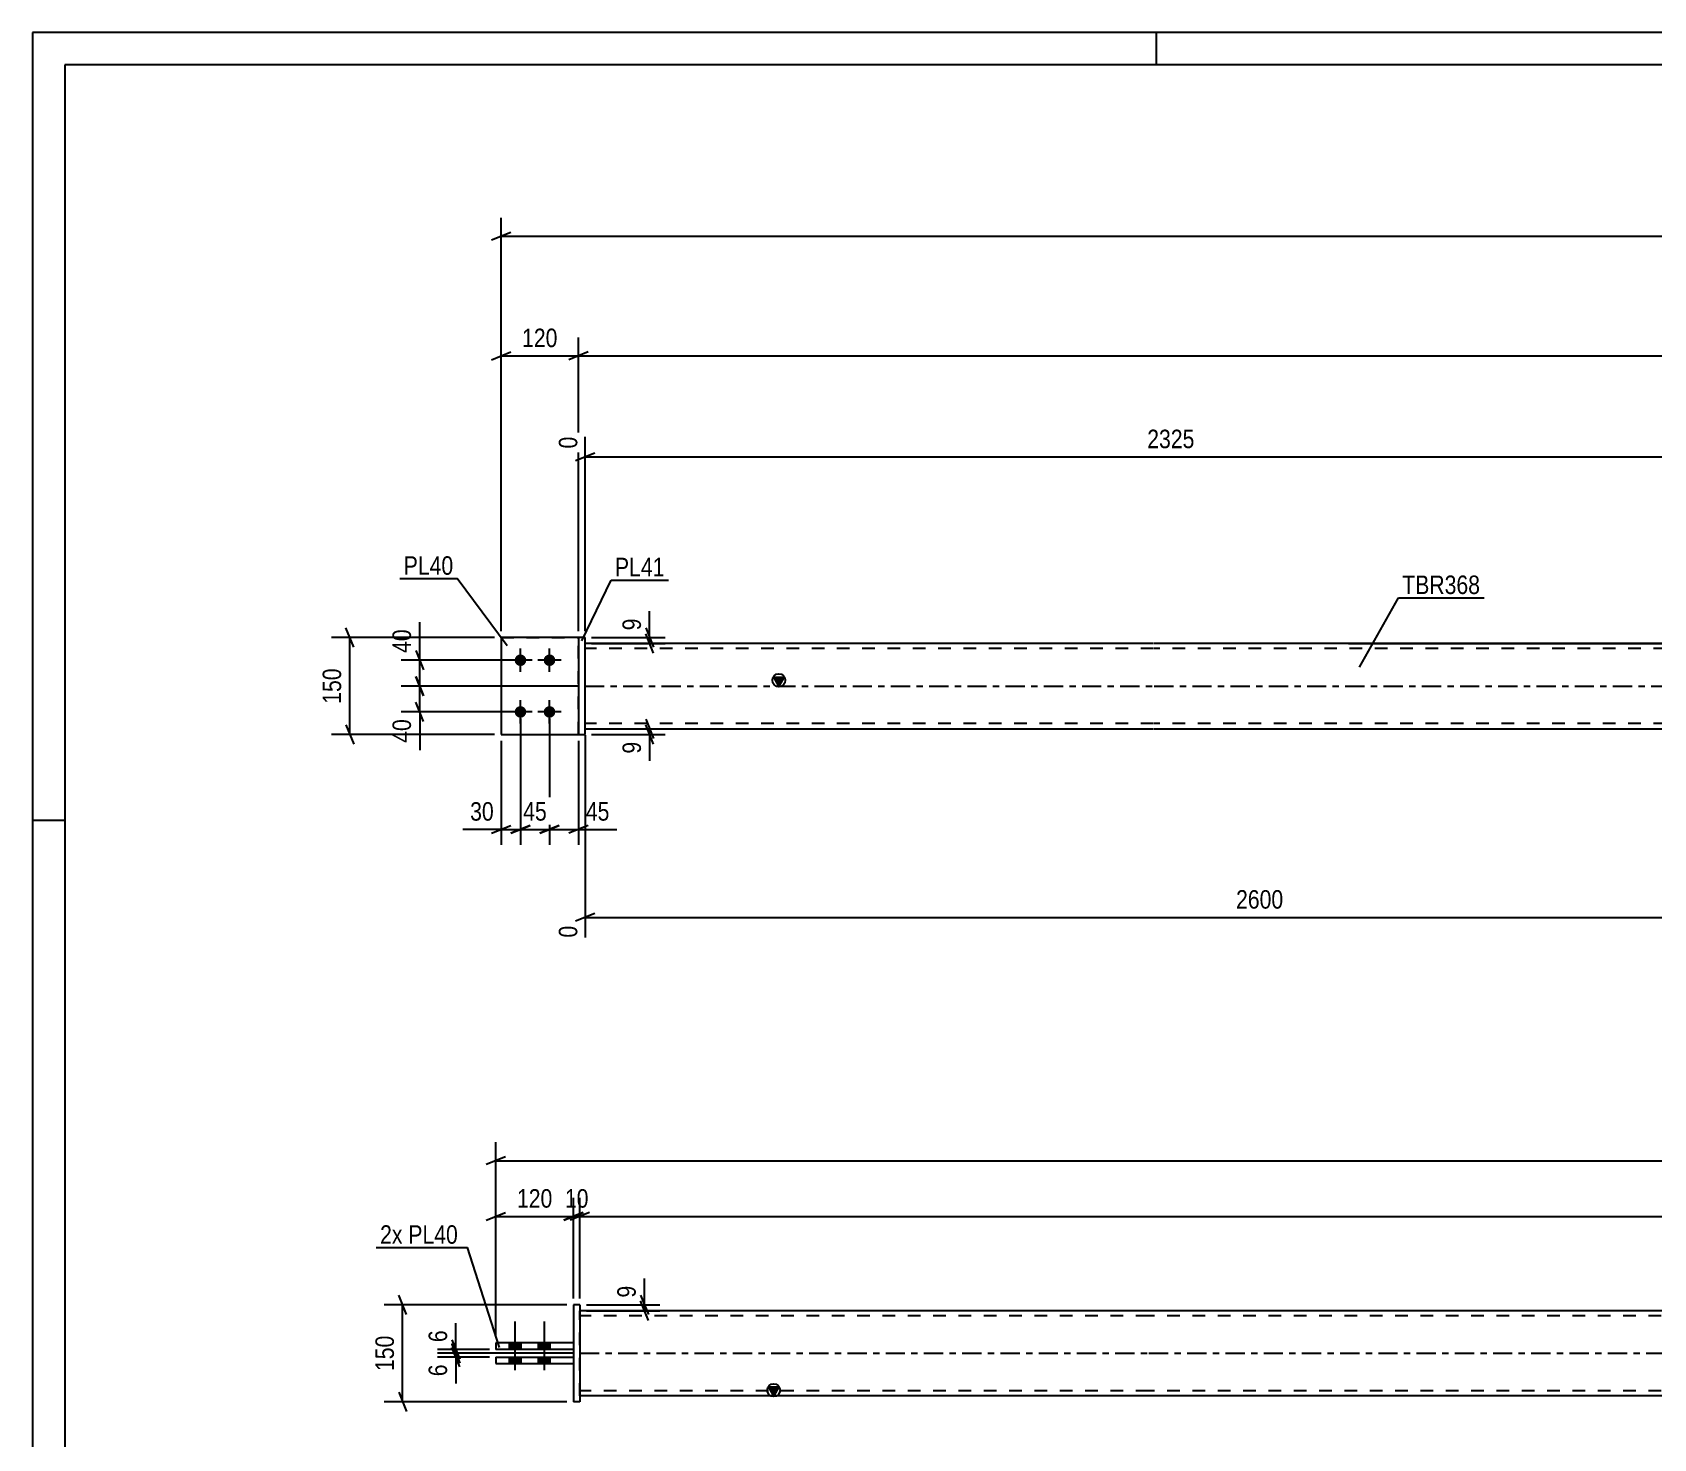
# Model space of a CAD drawing. Header units: millimetres. Extents: x 0 to 594, y 0 to 420.
# Drawn here: x 0 to 251, y 202.3 to 420 of the extents above; entities that cross this region are included whole.
import ezdxf

# ---------------------------------------------------------------- set-up
doc = ezdxf.new("R2010")
doc.units = ezdxf.units.MM
doc.linetypes.add('DXK_LINE_DOT2', pattern=[3.9198, 1.9599, -1.9599])
doc.linetypes.add('DXK_LINE_DOT3', pattern=[5.9187, 2.979, -0.9799, 0.9799, -0.9799])
doc.styles.add('Arial Narrow', font='ARIALN.TTF', dxfattribs={"height": 0.2})

# ---------------------------------------------------------------- blocks, each defined once
blk = doc.blocks.new('Unknown-580570263-1163')
at = {"color": 5, "linetype": 'Continuous'}
for p, q in [((594, 420), (0, 420)), ((0, 420), (0, 0)), ((174, 415), (174, 420)), ((589, 415), (5, 415)), ((5, 415), (5, 5)), ((5, 298), (0, 298))]:
    blk.add_line(p, q, dxfattribs=at)
blk = doc.blocks.new('Part-580570263-2012 - 1977')
at = {"color": 2, "linetype": 'Continuous'}
for p, q in [((84.75, 223.02), (83.75, 223.02)), ((83.75, 223.02), (83.75, 208.02)), ((84.75, 223.02), (84.75, 208.02)), ((84.75, 208.02), (83.75, 208.02))]:
    blk.add_line(p, q, dxfattribs=at)
blk = doc.blocks.new('Part-580570263-2004 - 1977')
at = {"color": 2, "linetype": 'Continuous'}
for p, q in [((71.75, 214.92), (71.75, 213.92)), ((71.75, 214.92), (83.75, 214.92)), ((71.75, 213.92), (83.75, 213.92)), ((83.75, 214.92), (83.75, 213.92))]:
    blk.add_line(p, q, dxfattribs=at)
blk = doc.blocks.new('Part-580570263-1988 - 1977')
at = {"linetype": 'Continuous'}
blk.add_hatch(color=2, dxfattribs=at).paths.add_polyline_path([(114.75, 208.92), (113.95, 210.32), (115.55, 210.32)])
at = {"color": 2, "linetype": 'Continuous'}
for p, q in [((172.75, 222.12), (84.75, 222.12)), ((514.75, 222.12), (172.85, 222.12)), ((172.75, 208.92), (84.75, 208.92)), ((114.75, 208.92), (113.95, 210.32)), ((113.95, 210.32), (115.55, 210.32)), ((115.55, 210.32), (114.75, 208.92)), ((514.75, 208.92), (172.85, 208.92))]:
    blk.add_line(p, q, dxfattribs=at)
at = {"color": 7, "linetype": 'DXK_LINE_DOT2'}
for p, q in [((84.75, 208.92), (84.75, 222.12)), ((172.75, 221.32), (84.75, 221.32)), ((514.75, 221.32), (172.85, 221.32)), ((172.75, 209.72), (84.75, 209.72)), ((514.75, 209.72), (172.85, 209.72))]:
    blk.add_line(p, q, dxfattribs=at)
at = {"color": 7, "linetype": 'DXK_LINE_DOT3'}
for p, q in [((84.75, 215.52), (172.75, 215.52)), ((172.85, 215.52), (514.75, 215.52))]:
    blk.add_line(p, q, dxfattribs=at)
at = {"color": 2, "linetype": 'Continuous'}
blk.add_circle((114.75, 209.82), 1, dxfattribs=at)
blk = doc.blocks.new('Bolt-580570263-2017 - 1977')
at = {"linetype": 'Continuous'}
for points in [[(73.85, 216.12), (75.65, 216.12), (75.65, 217.12), (73.85, 217.12)], [(73.85, 216.12), (75.65, 216.12), (75.65, 217.12), (73.85, 217.12)], [(78.35, 216.12), (80.15, 216.12), (80.15, 217.12), (78.35, 217.12)], [(78.35, 216.12), (80.15, 216.12), (80.15, 217.12), (78.35, 217.12)], [(73.85, 213.92), (75.65, 213.92), (75.65, 214.92), (73.85, 214.92)], [(73.85, 213.92), (75.65, 213.92), (75.65, 214.92), (73.85, 214.92)], [(78.35, 213.92), (80.15, 213.92), (80.15, 214.92), (78.35, 214.92)], [(78.35, 213.92), (80.15, 213.92), (80.15, 214.92), (78.35, 214.92)]]:
    blk.add_hatch(color=1, dxfattribs=at).paths.add_polyline_path(points)
at = {"color": 1, "linetype": 'Continuous'}
for p, q in [((74.75, 212.92), (74.75, 220.42)), ((74.75, 212.92), (74.75, 220.42)), ((79.25, 212.92), (79.25, 220.42)), ((79.25, 212.92), (79.25, 220.42)), ((73.85, 216.12), (73.85, 217.12)), ((73.85, 216.12), (73.85, 217.12)), ((75.65, 216.12), (75.65, 217.12)), ((75.65, 216.12), (75.65, 217.12)), ((78.35, 216.12), (78.35, 217.12)), ((78.35, 216.12), (78.35, 217.12)), ((80.15, 216.12), (80.15, 217.12)), ((80.15, 216.12), (80.15, 217.12)), ((73.85, 213.92), (73.85, 214.92)), ((73.85, 213.92), (73.85, 214.92)), ((75.65, 213.92), (75.65, 214.92)), ((75.65, 213.92), (75.65, 214.92)), ((78.35, 213.92), (78.35, 214.92)), ((78.35, 213.92), (78.35, 214.92)), ((80.15, 213.92), (80.15, 214.92)), ((80.15, 213.92), (80.15, 214.92))]:
    blk.add_line(p, q, dxfattribs=at)
blk = doc.blocks.new('Part-580570263-2009 - 1977')
at = {"color": 2, "linetype": 'Continuous'}
for p, q in [((71.75, 217.12), (71.75, 216.12)), ((83.75, 217.12), (71.75, 217.12)), ((83.75, 216.12), (71.75, 216.12)), ((83.75, 217.12), (83.75, 216.12))]:
    blk.add_line(p, q, dxfattribs=at)
blk = doc.blocks.new('Part-580570263-1485 - 1403')
at = {"color": 2, "linetype": 'Continuous'}
for p, q in [((72.55, 326.31), (72.55, 311.31)), ((84.55, 326.31), (72.55, 326.31)), ((72.55, 311.31), (84.55, 311.31))]:
    blk.add_line(p, q, dxfattribs=at)
at = {"color": 7, "linetype": 'DXK_LINE_DOT2'}
blk.add_line((84.55, 311.31), (84.55, 326.31), dxfattribs=at)
blk = doc.blocks.new('Part-580570263-1470 - 1403')
at = {"color": 7, "linetype": 'DXK_LINE_DOT2'}
for p, q in [((72.55, 326.31), (72.55, 311.31)), ((72.55, 326.31), (84.55, 326.31)), ((84.55, 326.31), (84.55, 311.31)), ((72.55, 311.31), (84.55, 311.31))]:
    blk.add_line(p, q, dxfattribs=at)
blk = doc.blocks.new('Part-580570263-1438 - 1403')
at = {"linetype": 'Continuous'}
blk.add_hatch(color=2, dxfattribs=at).paths.add_polyline_path([(115.55, 318.81), (114.75, 320.21), (116.35, 320.21)])
at = {"color": 2, "linetype": 'Continuous'}
for p, q in [((173.55, 325.41), (85.55, 325.41)), ((515.54, 325.41), (173.65, 325.41)), ((115.55, 318.81), (114.75, 320.21)), ((114.75, 320.21), (116.35, 320.21)), ((116.35, 320.21), (115.55, 318.81)), ((85.55, 312.21), (173.55, 312.21)), ((173.65, 312.21), (515.54, 312.21))]:
    blk.add_line(p, q, dxfattribs=at)
at = {"color": 7, "linetype": 'DXK_LINE_DOT2'}
for p, q in [((85.55, 312.21), (85.55, 325.41)), ((173.55, 324.61), (85.55, 324.61)), ((515.54, 324.61), (173.65, 324.61)), ((173.55, 313.01), (85.55, 313.01)), ((515.54, 313.01), (173.65, 313.01))]:
    blk.add_line(p, q, dxfattribs=at)
at = {"color": 7, "linetype": 'DXK_LINE_DOT3'}
for p, q in [((85.55, 318.81), (173.55, 318.81)), ((173.65, 318.81), (515.54, 318.81))]:
    blk.add_line(p, q, dxfattribs=at)
at = {"color": 2, "linetype": 'Continuous'}
blk.add_circle((115.55, 319.71), 1, dxfattribs=at)
blk = doc.blocks.new('Part-580570263-1500 - 1403')
at = {"color": 2, "linetype": 'Continuous'}
for p, q in [((85.55, 326.31), (84.55, 326.31)), ((84.55, 326.31), (84.55, 311.31)), ((85.55, 311.31), (85.55, 326.31)), ((84.55, 311.31), (85.55, 311.31))]:
    blk.add_line(p, q, dxfattribs=at)
blk = doc.blocks.new('Bolt-580570263-1517 - 1403')
at = {"linetype": 'Continuous'}
for points in [[(75.55, 321.91, -1), (75.55, 323.71, -1)], [(80.05, 321.91, -1), (80.05, 323.71, -1)], [(75.55, 313.91, -1), (75.55, 315.71, -1)], [(80.05, 313.91, -1), (80.05, 315.71, -1)]]:
    blk.add_hatch(color=1, dxfattribs=at).paths.add_polyline_path(points)
at = {"color": 1, "linetype": 'Continuous'}
for p, q in [((75.55, 321.01), (75.55, 324.61)), ((80.05, 321.01), (80.05, 324.61)), ((77.35, 322.81), (73.75, 322.81)), ((81.85, 322.81), (78.25, 322.81)), ((75.55, 313.01), (75.55, 316.61)), ((80.05, 313.01), (80.05, 316.61)), ((77.35, 314.81), (73.75, 314.81)), ((81.85, 314.81), (78.25, 314.81))]:
    blk.add_line(p, q, dxfattribs=at)
blk = doc.blocks.new('StraightDimension-580570263-2078 - 1977')
at = {"color": 7, "linetype": 'Continuous'}
for p, q in [((70.75, 216.12), (62.69, 216.12)), ((64.94, 217.62), (66.14, 214.62)), ((66.14, 214.02), (64.94, 217.02)), ((65.54, 215.52), (65.54, 216.12)), ((83.75, 215.52), (62.69, 215.52))]:
    blk.add_line(p, q, dxfattribs=at)
at = {"color": 0}
blk.add_wipeout([(64.79, 219.67), (60.59, 219.67), (60.59, 216.65), (64.79, 216.65)], dxfattribs=at)
at = {"color": 7, "linetype": 'Continuous'}
blk.add_line((65.54, 216.12), (65.54, 220.2), dxfattribs=at)
blk.add_line((65.54, 216.12), (65.54, 220.2), dxfattribs=at)
at = {"color": 3, "style": 'Arial Narrow'}
blk.add_text('6', height=2.86, rotation=90.0002, dxfattribs=at).set_placement((64.19, 217.25))
blk = doc.blocks.new('StraightDimension-580570263-5770 - 1977')
at = {"color": 7, "linetype": 'Continuous'}
for p, q in [((83.75, 224.02), (83.75, 239.57)), ((84.75, 224.02), (84.75, 239.57)), ((82.25, 236.12), (85.25, 237.32)), ((86.25, 237.32), (83.25, 236.12)), ((83.75, 236.72), (84.75, 236.72))]:
    blk.add_line(p, q, dxfattribs=at)
at = {"color": 0}
blk.add_wipeout([(86.68, 237.47), (86.68, 241.67), (81.83, 241.67), (81.83, 237.47)], dxfattribs=at)
at = {"color": 3, "style": 'Arial Narrow'}
blk.add_text('10', height=2.863, dxfattribs=at).set_placement((82.43, 238.07))
blk = doc.blocks.new('StraightDimension-580570263-2031 - 1977')
at = {"color": 7, "linetype": 'Continuous'}
for p, q in [((57.91, 221.52), (56.71, 224.52)), ((82.75, 223.02), (54.46, 223.02)), ((57.31, 208.02), (57.31, 223.02)), ((56.71, 209.52), (57.91, 206.52)), ((82.75, 208.02), (54.46, 208.02))]:
    blk.add_line(p, q, dxfattribs=at)
at = {"color": 0}
blk.add_wipeout([(56.56, 218.86), (52.36, 218.86), (52.36, 212.18), (56.56, 212.18)], dxfattribs=at)
at = {"color": 3, "style": 'Arial Narrow'}
blk.add_text('150', height=2.863, rotation=90.0002, dxfattribs=at).set_placement((55.96, 212.78))
blk = doc.blocks.new('StraightDimension-580570263-2091 - 1977')
at = {"color": 7, "linetype": 'Continuous'}
for p, q in [((64.94, 217.02), (66.14, 214.02)), ((66.14, 213.42), (64.94, 216.42)), ((83.75, 215.52), (62.69, 215.52)), ((70.75, 214.92), (62.69, 214.92)), ((65.54, 214.92), (65.54, 215.52))]:
    blk.add_line(p, q, dxfattribs=at)
at = {"color": 0}
blk.add_wipeout([(64.79, 214.4), (60.59, 214.4), (60.59, 211.37), (64.79, 211.37)], dxfattribs=at)
at = {"color": 7, "linetype": 'Continuous'}
blk.add_line((65.54, 214.92), (65.54, 210.84), dxfattribs=at)
blk.add_line((65.54, 214.92), (65.54, 210.84), dxfattribs=at)
at = {"color": 3, "style": 'Arial Narrow'}
blk.add_text('6', height=2.86, rotation=90.0002, dxfattribs=at).set_placement((64.19, 211.97))
blk = doc.blocks.new('StraightDimension-580570263-2161 - 1977')
at = {"color": 7, "linetype": 'Continuous'}
for p, q in [((94.15, 224.52), (95.35, 221.52)), ((95.35, 220.62), (94.15, 223.62)), ((85.75, 223.02), (97.15, 223.02)), ((85.75, 222.12), (97.15, 222.12)), ((94.75, 222.12), (94.75, 223.02))]:
    blk.add_line(p, q, dxfattribs=at)
at = {"color": 0}
blk.add_wipeout([(94, 226.57), (89.8, 226.57), (89.8, 223.55), (94, 223.55)], dxfattribs=at)
at = {"color": 7, "linetype": 'Continuous'}
blk.add_line((94.75, 223.02), (94.75, 227.1), dxfattribs=at)
blk.add_line((94.75, 223.02), (94.75, 227.1), dxfattribs=at)
at = {"color": 3, "style": 'Arial Narrow'}
blk.add_text('9', height=2.86, rotation=90.0002, dxfattribs=at).set_placement((93.4, 224.15))
blk = doc.blocks.new('StraightDimension-580570263-2170 - 1977')
at = {"color": 7, "linetype": 'Continuous'}
for p, q in [((71.75, 218.12), (71.75, 248.19)), ((73.25, 245.94), (70.25, 244.74)), ((71.75, 245.34), (527.75, 245.34))]:
    blk.add_line(p, q, dxfattribs=at)
blk = doc.blocks.new('StraightDimension-580570263-5769 - 1977')
at = {"color": 7, "linetype": 'Continuous'}
for p, q in [((84.75, 224.02), (84.75, 239.57)), ((86.25, 237.32), (83.25, 236.12)), ((84.75, 236.72), (514.75, 236.72))]:
    blk.add_line(p, q, dxfattribs=at)
blk = doc.blocks.new('StraightDimension-580570263-5771 - 1977')
at = {"color": 7, "linetype": 'Continuous'}
for p, q in [((71.75, 218.12), (71.75, 239.57)), ((83.75, 224.02), (83.75, 239.57)), ((70.25, 236.12), (73.25, 237.32)), ((71.75, 236.72), (83.75, 236.72)), ((85.25, 237.32), (82.25, 236.12))]:
    blk.add_line(p, q, dxfattribs=at)
at = {"color": 0}
blk.add_wipeout([(81.1, 237.47), (81.1, 241.67), (74.41, 241.67), (74.41, 237.47)], dxfattribs=at)
at = {"color": 3, "style": 'Arial Narrow'}
blk.add_text('120', height=2.863, dxfattribs=at).set_placement((75.01, 238.07))
blk = doc.blocks.new('StraightDimension-580570263-1724 - 1403')
at = {"color": 7, "linetype": 'Continuous'}
for p, q in [((265.93, 334.2), (256.09, 334.2)), ((258.34, 335.7), (259.54, 332.7)), ((258.94, 325.41), (258.94, 334.2)), ((259.54, 323.91), (258.34, 326.91)), ((203.76, 325.41), (261.34, 325.41))]:
    blk.add_line(p, q, dxfattribs=at)
at = {"color": 0}
blk.add_wipeout([(258.19, 332.24), (253.99, 332.24), (253.99, 327.38), (258.19, 327.38)], dxfattribs=at)
at = {"color": 3, "style": 'Arial Narrow'}
blk.add_text('88', height=2.863, rotation=90.0002, dxfattribs=at).set_placement((257.59, 327.98))
blk = doc.blocks.new('StraightDimension-580570263-1651 - 1403')
at = {"color": 7, "linetype": 'Continuous'}
for p, q in [((74.05, 389.05), (71.05, 387.85)), ((72.55, 327.31), (72.55, 391.3)), ((72.55, 388.45), (528.54, 388.45))]:
    blk.add_line(p, q, dxfattribs=at)
blk = doc.blocks.new('StraightDimension-580570263-1947 - 1403')
at = {"color": 7, "linetype": 'Continuous'}
for p, q in [((84.55, 318.81), (57.1, 318.81)), ((59.35, 320.31), (60.55, 317.31)), ((59.95, 314.81), (59.95, 318.81)), ((60.55, 313.31), (59.35, 316.31)), ((74.55, 314.81), (57.1, 314.81))]:
    blk.add_line(p, q, dxfattribs=at)
at = {"color": 0}
blk.add_wipeout([(59.2, 314.29), (55, 314.29), (55, 309.43), (59.2, 309.43)], dxfattribs=at)
at = {"color": 7, "linetype": 'Continuous'}
blk.add_line((59.95, 314.81), (59.95, 308.91), dxfattribs=at)
blk.add_line((59.95, 314.81), (59.95, 308.91), dxfattribs=at)
at = {"color": 3, "style": 'Arial Narrow'}
blk.add_text('40', height=2.863, rotation=90.0002, dxfattribs=at).set_placement((58.6, 310.03))
blk = doc.blocks.new('StraightDimension-580570263-1934 - 1403')
at = {"color": 7, "linetype": 'Continuous'}
for p, q in [((59.35, 324.31), (60.55, 321.31)), ((74.55, 322.81), (57.1, 322.81)), ((59.95, 318.81), (59.95, 322.81)), ((84.55, 318.81), (57.1, 318.81)), ((60.55, 317.31), (59.35, 320.31))]:
    blk.add_line(p, q, dxfattribs=at)
at = {"color": 0}
blk.add_wipeout([(59.2, 328.2), (55, 328.2), (55, 323.34), (59.2, 323.34)], dxfattribs=at)
at = {"color": 7, "linetype": 'Continuous'}
blk.add_line((59.95, 322.81), (59.95, 328.72), dxfattribs=at)
blk.add_line((59.95, 322.81), (59.95, 328.72), dxfattribs=at)
at = {"color": 3, "style": 'Arial Narrow'}
blk.add_text('40', height=2.863, rotation=90.0002, dxfattribs=at).set_placement((58.6, 323.94))
blk = doc.blocks.new('StraightDimension-580570263-1526 - 1403')
at = {"color": 7, "linetype": 'Continuous'}
for p, q in [((71.55, 326.31), (46.29, 326.31)), ((49.74, 324.81), (48.54, 327.81)), ((49.14, 311.31), (49.14, 326.31)), ((71.55, 311.31), (46.29, 311.31)), ((48.54, 312.81), (49.74, 309.81))]:
    blk.add_line(p, q, dxfattribs=at)
at = {"color": 0}
blk.add_wipeout([(48.39, 322.16), (44.19, 322.16), (44.19, 315.47), (48.39, 315.47)], dxfattribs=at)
at = {"color": 3, "style": 'Arial Narrow'}
blk.add_text('150', height=2.863, rotation=90.0002, dxfattribs=at).set_placement((47.79, 316.07))
blk = doc.blocks.new('StraightDimension-580570263-1565 - 1403')
at = {"color": 7, "linetype": 'Continuous'}
for p, q in [((86.55, 326.31), (97.95, 326.31)), ((94.95, 327.81), (96.15, 324.81)), ((96.15, 323.91), (94.95, 326.91)), ((95.55, 325.41), (95.55, 326.31)), ((86.55, 325.41), (97.95, 325.41))]:
    blk.add_line(p, q, dxfattribs=at)
at = {"color": 0}
blk.add_wipeout([(94.8, 329.87), (90.6, 329.87), (90.6, 326.84), (94.8, 326.84)], dxfattribs=at)
at = {"color": 7, "linetype": 'Continuous'}
blk.add_line((95.55, 326.31), (95.55, 330.39), dxfattribs=at)
blk.add_line((95.55, 326.31), (95.55, 330.39), dxfattribs=at)
at = {"color": 3, "style": 'Arial Narrow'}
blk.add_text('9', height=2.86, rotation=90.0002, dxfattribs=at).set_placement((94.2, 327.44))
blk = doc.blocks.new('StraightDimension-580570263-1827 - 1403')
at = {"color": 7, "linetype": 'Continuous'}
for p, q in [((80.05, 313.81), (80.05, 294.23)), ((84.55, 310.31), (84.55, 294.23)), ((78.55, 296.03), (81.55, 297.23)), ((80.05, 296.63), (84.55, 296.63)), ((86.05, 297.23), (83.05, 296.03))]:
    blk.add_line(p, q, dxfattribs=at)
at = {"color": 0}
blk.add_wipeout([(89.93, 297.38), (89.93, 301.58), (85.07, 301.58), (85.07, 297.38)], dxfattribs=at)
at = {"color": 7, "linetype": 'Continuous'}
blk.add_line((84.55, 296.63), (90.45, 296.63), dxfattribs=at)
blk.add_line((84.55, 296.63), (90.45, 296.63), dxfattribs=at)
at = {"color": 3, "style": 'Arial Narrow'}
blk.add_text('45', height=2.863, dxfattribs=at).set_placement((85.67, 297.98))
blk = doc.blocks.new('StraightDimension-580570263-1572 - 1403')
at = {"color": 7, "linetype": 'Continuous'}
for p, q in [((94.95, 313.71), (96.15, 310.71)), ((86.55, 312.21), (97.95, 312.21)), ((86.55, 311.31), (97.95, 311.31)), ((96.15, 309.81), (94.95, 312.81)), ((95.55, 311.31), (95.55, 312.21))]:
    blk.add_line(p, q, dxfattribs=at)
at = {"color": 0}
blk.add_wipeout([(94.8, 310.79), (90.6, 310.79), (90.6, 307.76), (94.8, 307.76)], dxfattribs=at)
at = {"color": 7, "linetype": 'Continuous'}
blk.add_line((95.55, 311.31), (95.55, 307.24), dxfattribs=at)
blk.add_line((95.55, 311.31), (95.55, 307.24), dxfattribs=at)
at = {"color": 3, "style": 'Arial Narrow'}
blk.add_text('9', height=2.86, rotation=90.0002, dxfattribs=at).set_placement((94.2, 308.36))
blk = doc.blocks.new('StraightDimension-580570263-5661 - 1403')
at = {"color": 7, "linetype": 'Continuous'}
for p, q in [((84.55, 327.31), (84.55, 372.78)), ((86.05, 370.53), (83.05, 369.33)), ((84.55, 369.93), (516.54, 369.93))]:
    blk.add_line(p, q, dxfattribs=at)
blk = doc.blocks.new('StraightDimension-580570263-5662 - 1403')
at = {"color": 7, "linetype": 'Continuous'}
for p, q in [((72.55, 327.31), (72.55, 372.78)), ((84.55, 327.31), (84.55, 372.78)), ((71.05, 369.33), (74.05, 370.53)), ((72.55, 369.93), (84.55, 369.93)), ((86.05, 370.53), (83.05, 369.33))]:
    blk.add_line(p, q, dxfattribs=at)
at = {"color": 0}
blk.add_wipeout([(81.89, 370.68), (81.89, 374.88), (75.2, 374.88), (75.2, 370.68)], dxfattribs=at)
at = {"color": 3, "style": 'Arial Narrow'}
blk.add_text('120', height=2.863, dxfattribs=at).set_placement((75.8, 371.28))
blk = doc.blocks.new('StraightDimension-580570263-1846 - 1403')
at = {"color": 7, "linetype": 'Continuous'}
for p, q in [((75.55, 313.81), (75.55, 294.23)), ((80.05, 313.81), (80.05, 294.23)), ((74.05, 296.03), (77.05, 297.23)), ((75.55, 296.63), (80.05, 296.63)), ((81.55, 297.23), (78.55, 296.03))]:
    blk.add_line(p, q, dxfattribs=at)
at = {"color": 0}
blk.add_wipeout([(80.22, 297.38), (80.22, 301.58), (75.37, 301.58), (75.37, 297.38)], dxfattribs=at)
at = {"color": 3, "style": 'Arial Narrow'}
blk.add_text('45', height=2.863, dxfattribs=at).set_placement((75.97, 297.98))
blk = doc.blocks.new('StraightDimension-580570263-1859 - 1403')
at = {"color": 7, "linetype": 'Continuous'}
for p, q in [((75.55, 313.81), (75.55, 294.23)), ((72.55, 310.31), (72.55, 294.23)), ((71.05, 296.03), (74.05, 297.23)), ((72.55, 296.63), (75.55, 296.63)), ((77.05, 297.23), (74.05, 296.03))]:
    blk.add_line(p, q, dxfattribs=at)
at = {"color": 0}
blk.add_wipeout([(72.02, 297.38), (72.02, 301.58), (67.16, 301.58), (67.16, 297.38)], dxfattribs=at)
at = {"color": 7, "linetype": 'Continuous'}
blk.add_line((72.55, 296.63), (66.64, 296.63), dxfattribs=at)
blk.add_line((72.55, 296.63), (66.64, 296.63), dxfattribs=at)
at = {"color": 3, "style": 'Arial Narrow'}
blk.add_text('30', height=2.863, dxfattribs=at).set_placement((67.76, 297.98))
blk = doc.blocks.new('StraightDimension-580570263-2996 - 1403')
at = {"color": 7, "linetype": 'Continuous'}
for p, q in [((85.55, 311.21), (85.55, 279.88)), ((294.43, 311.21), (294.43, 274.4)), ((87.05, 283.61), (84.05, 282.41)), ((292.93, 282.41), (295.93, 283.61)), ((85.55, 283.01), (294.43, 283.01))]:
    blk.add_line(p, q, dxfattribs=at)
at = {"color": 0}
blk.add_wipeout([(194.24, 283.76), (194.24, 287.96), (185.73, 287.96), (185.73, 283.76)], dxfattribs=at)
at = {"color": 0, "linetype": 'Continuous'}
for points in [[(84.95, 282.31), (80.75, 282.31), (80.75, 279.28), (84.95, 279.28)], [(293.83, 282.31), (289.63, 282.31), (289.63, 273.8), (293.83, 273.8)]]:
    blk.add_wipeout(points, dxfattribs=at)
at = {"color": 3, "style": 'Arial Narrow'}
blk.add_text('2600', height=2.863, dxfattribs=at).set_placement((186.33, 284.36))
at = {"color": 3, "linetype": 'Continuous', "style": 'Arial Narrow'}
for s, height, p in [('0', 2.86, (84.35, 279.88)), ('2600', 2.863, (293.23, 274.4))]:
    blk.add_text(s, height=height, rotation=90.0002, dxfattribs=at).set_placement(p)
blk = doc.blocks.new('StraightDimension-580570263-2891 - 1403')
at = {"color": 7, "linetype": 'Continuous'}
for p, q in [((266.93, 335.2), (266.93, 362.9)), ((85.55, 327.31), (85.55, 357.42)), ((87.05, 354.89), (84.05, 353.69)), ((85.55, 354.29), (266.93, 354.29)), ((265.43, 353.69), (268.43, 354.89))]:
    blk.add_line(p, q, dxfattribs=at)
at = {"color": 0, "linetype": 'Continuous'}
for points in [[(266.33, 363.5), (262.13, 363.5), (262.13, 354.99), (266.33, 354.99)], [(84.95, 358.02), (80.75, 358.02), (80.75, 354.99), (84.95, 354.99)]]:
    blk.add_wipeout(points, dxfattribs=at)
at = {"color": 0}
blk.add_wipeout([(180.49, 355.04), (180.49, 359.24), (171.98, 359.24), (171.98, 355.04)], dxfattribs=at)
at = {"color": 3, "linetype": 'Continuous', "style": 'Arial Narrow'}
for s, height, p in [('2325', 2.863, (265.73, 355.59)), ('0', 2.86, (84.35, 355.59))]:
    blk.add_text(s, height=height, rotation=90.0002, dxfattribs=at).set_placement(p)
at = {"color": 3, "style": 'Arial Narrow'}
blk.add_text('2325', height=2.863, dxfattribs=at).set_placement((172.58, 355.64))
blk = doc.blocks.new('MarkSet-580570263-2202 - 1977')
at = {"color": 30, "linetype": 'Continuous'}
blk.add_line((72.31, 216.44), (67.37, 231.88), dxfattribs=at)
at = {"color": 0}
blk.add_wipeout([(57.29, 232.48), (57.29, 235.48), (53.82, 235.48), (53.82, 232.48)], dxfattribs=at)
blk.add_wipeout([(57.29, 232.48), (57.29, 235.48), (53.82, 235.48), (53.82, 232.48)], dxfattribs=at)
blk.add_wipeout([(65.87, 232.48), (65.87, 235.48), (58.19, 235.48), (58.19, 232.48)], dxfattribs=at)
blk.add_wipeout([(65.87, 232.48), (65.87, 235.48), (58.19, 235.48), (58.19, 232.48)], dxfattribs=at)
at = {"color": 30, "linetype": 'Continuous'}
blk.add_line((53.22, 231.88), (67.37, 231.88), dxfattribs=at)
at = {"color": 3, "style": 'Arial Narrow'}
for s, p in [('2x', (53.82, 232.48)), ('PL40', (58.19, 232.48))]:
    blk.add_text(s, height=2.863, dxfattribs=at).set_placement(p)
blk = doc.blocks.new('Mark-580570263-1481 - 1403')
at = {"color": 0}
blk.add_wipeout([(65.15, 336.04), (65.15, 339.04), (57.48, 339.04), (57.48, 336.04)], dxfattribs=at)
blk.add_wipeout([(65.15, 336.04), (65.15, 339.04), (57.48, 339.04), (57.48, 336.04)], dxfattribs=at)
at = {"color": 30, "linetype": 'Continuous'}
for p in [(56.88, 335.44), (73.5, 325.04)]:
    blk.add_line(p, (65.75, 335.44), dxfattribs=at)
at = {"color": 3, "style": 'Arial Narrow'}
blk.add_text('PL40', height=2.863, dxfattribs=at).set_placement((57.48, 336.04))
blk = doc.blocks.new('Mark-580570263-1433 - 1403')
at = {"color": 0}
blk.add_wipeout([(224.12, 333.06), (224.12, 336.06), (212.06, 336.06), (212.06, 333.06)], dxfattribs=at)
blk.add_wipeout([(224.12, 333.06), (224.12, 336.06), (212.06, 336.06), (212.06, 333.06)], dxfattribs=at)
at = {"color": 30, "linetype": 'Continuous'}
for p, q in [((205.44, 321.72), (211.46, 332.46)), ((211.46, 332.46), (224.72, 332.46))]:
    blk.add_line(p, q, dxfattribs=at)
at = {"color": 3, "style": 'Arial Narrow'}
blk.add_text('TBR368', height=2.863, dxfattribs=at).set_placement((212.06, 333.06))
blk = doc.blocks.new('Mark-580570263-1496 - 1403')
at = {"color": 0}
blk.add_wipeout([(97.85, 335.81), (97.85, 338.81), (90.18, 338.81), (90.18, 335.81)], dxfattribs=at)
blk.add_wipeout([(97.85, 335.81), (97.85, 338.81), (90.18, 338.81), (90.18, 335.81)], dxfattribs=at)
at = {"color": 30, "linetype": 'Continuous'}
for p, q in [((85.06, 325.84), (89.58, 335.21)), ((89.58, 335.21), (98.45, 335.21))]:
    blk.add_line(p, q, dxfattribs=at)
at = {"color": 3, "style": 'Arial Narrow'}
blk.add_text('PL41', height=2.863, dxfattribs=at).set_placement((90.18, 335.81))

msp = doc.modelspace()

# ---------------------------------------------------------------- block references
for name in ['Unknown-580570263-1163', 'Part-580570263-1485 - 1403', 'Part-580570263-1470 - 1403', 'Part-580570263-1500 - 1403', 'Bolt-580570263-1517 - 1403', 'Part-580570263-1438 - 1403', 'Part-580570263-2012 - 1977', 'Part-580570263-1988 - 1977', 'Bolt-580570263-2017 - 1977', 'Part-580570263-2009 - 1977', 'Part-580570263-2004 - 1977']:
    msp.add_blockref(name, (0, 0))

# ---------------------------------------------------------------- next in the draw order: block references
for name in ['StraightDimension-580570263-1724 - 1403', 'StraightDimension-580570263-1947 - 1403', 'StraightDimension-580570263-5770 - 1977', 'StraightDimension-580570263-2078 - 1977']:
    msp.add_blockref(name, (0, 0))

# ---------------------------------------------------------------- next in the draw order: block references
for name in ['StraightDimension-580570263-1651 - 1403', 'StraightDimension-580570263-1827 - 1403', 'StraightDimension-580570263-2161 - 1977', 'StraightDimension-580570263-2031 - 1977']:
    msp.add_blockref(name, (0, 0))

# ---------------------------------------------------------------- next in the draw order: block references
for name in ['StraightDimension-580570263-1565 - 1403', 'StraightDimension-580570263-1934 - 1403', 'StraightDimension-580570263-1846 - 1403', 'StraightDimension-580570263-1572 - 1403', 'StraightDimension-580570263-2091 - 1977']:
    msp.add_blockref(name, (0, 0))

# ---------------------------------------------------------------- next in the draw order: block references
for name in ['StraightDimension-580570263-5661 - 1403', 'StraightDimension-580570263-1526 - 1403', 'StraightDimension-580570263-2996 - 1403', 'StraightDimension-580570263-2170 - 1977']:
    msp.add_blockref(name, (0, 0))

# ---------------------------------------------------------------- next in the draw order: block references
for name in ['StraightDimension-580570263-5662 - 1403', 'StraightDimension-580570263-1859 - 1403', 'StraightDimension-580570263-5769 - 1977']:
    msp.add_blockref(name, (0, 0))

# ---------------------------------------------------------------- next in the draw order: block references
for name in ['StraightDimension-580570263-2891 - 1403', 'Mark-580570263-1481 - 1403', 'StraightDimension-580570263-5771 - 1977']:
    msp.add_blockref(name, (0, 0))

# ---------------------------------------------------------------- next in the draw order: block references
for name in ['Mark-580570263-1496 - 1403', 'Mark-580570263-1433 - 1403', 'MarkSet-580570263-2202 - 1977']:
    msp.add_blockref(name, (0, 0))

doc.saveas('drawing.dxf')
